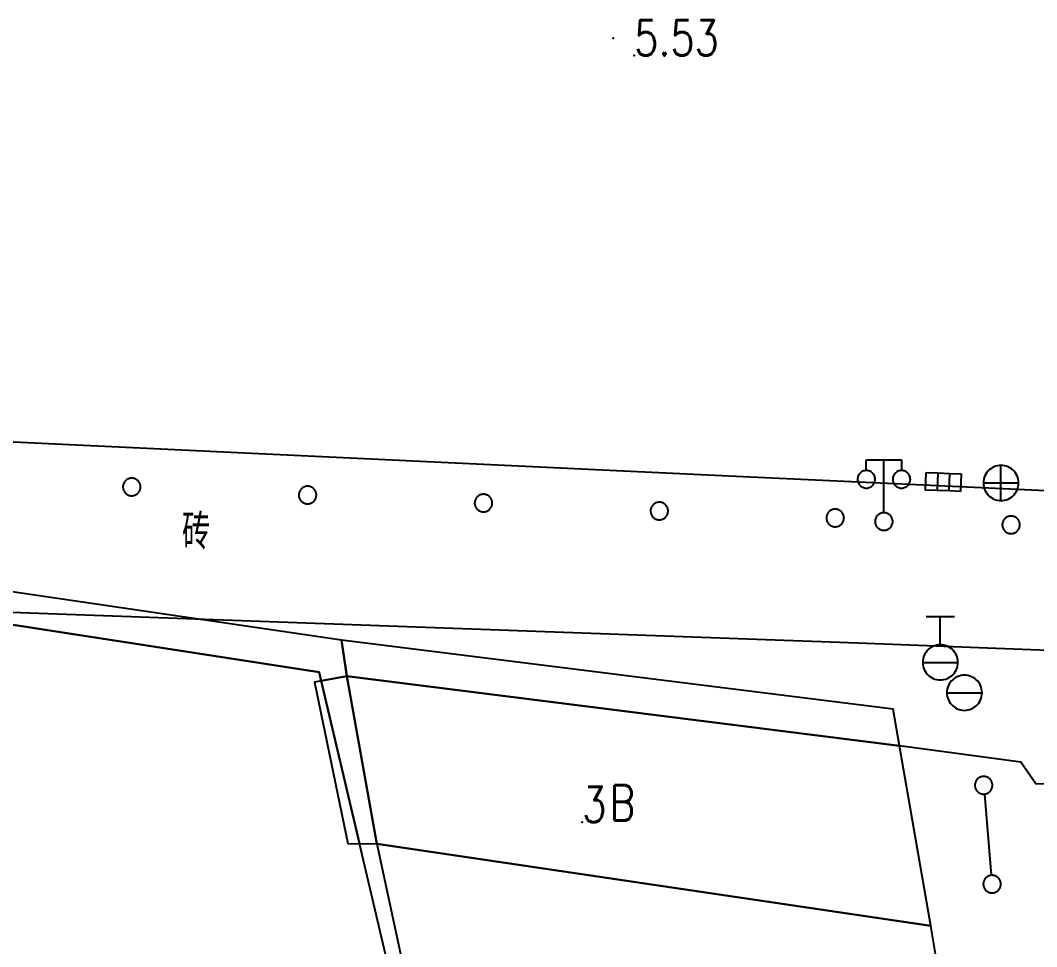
# Model space of a CAD drawing. Extents: x 500064 to 501389, y 2542464 to 2545400.
# Drawn here: x 501146.15 to 501175.02, y 2542599.03 to 2542625.34 of the extents above; entities that cross this region are included whole.
import ezdxf

# ---------------------------------------------------------------- set-up
doc = ezdxf.new("R2010")
doc.units = 0
doc.header["$LTSCALE"] = 0.5
doc.linetypes.add('CENTER', pattern=[50.8, 31.75, -6.35, 6.35, -6.35])
doc.layers.add('地形图', color=8, linetype='CONTINUOUS')
doc.styles.add('HZ', font='romans.shx', dxfattribs={"width": 0.8, "bigfont": 'hztxt.shx'})

msp = doc.modelspace()

# ---------------------------------------------------------------- linework, layer by layer
at = {"layer": '地形图'}
for points in [[(501222.507, 2542605.014), (501222.307, 2542606.723), (501221.96, 2542607.56), (501221.461, 2542608.318), (501220.864, 2542608.936), (501220.178, 2542609.43), (501219.364, 2542609.815), (501218.961, 2542609.941), (501185.992, 2542611.474), (501174.674, 2542612), (501166.27, 2542612.391), (501145.755, 2542613.364), (501144.997, 2542613.417)], [(501170.178, 2542612.553), (501170.178, 2542612.853)], [(501170.178, 2542612.853), (501170.678, 2542612.853), (501171.178, 2542612.853)], [(501170.678, 2542611.353), (501170.678, 2542612.853)], [(501171.178, 2542612.853), (501171.178, 2542612.553)], [(501170.178, 2542612.053), (501170.204, 2542612.054), (501170.23, 2542612.058), (501170.255, 2542612.065), (501170.28, 2542612.075), (501170.303, 2542612.086), (501170.325, 2542612.101), (501170.345, 2542612.117), (501170.364, 2542612.136), (501170.38, 2542612.156), (501170.394, 2542612.178), (501170.406, 2542612.201), (501170.416, 2542612.226), (501170.423, 2542612.251), (501170.427, 2542612.277), (501170.428, 2542612.303), (501170.427, 2542612.329), (501170.423, 2542612.355), (501170.416, 2542612.38), (501170.406, 2542612.405), (501170.394, 2542612.428), (501170.38, 2542612.45), (501170.364, 2542612.47), (501170.345, 2542612.489), (501170.325, 2542612.505), (501170.303, 2542612.519), (501170.28, 2542612.531), (501170.255, 2542612.541), (501170.23, 2542612.547), (501170.204, 2542612.552), (501170.178, 2542612.553), (501170.152, 2542612.552), (501170.126, 2542612.547), (501170.101, 2542612.541), (501170.076, 2542612.531), (501170.053, 2542612.519), (501170.031, 2542612.505), (501170.011, 2542612.489), (501169.992, 2542612.47), (501169.976, 2542612.45), (501169.961, 2542612.428), (501169.95, 2542612.405), (501169.94, 2542612.38), (501169.933, 2542612.355), (501169.929, 2542612.329), (501169.928, 2542612.303), (501169.929, 2542612.277), (501169.933, 2542612.251), (501169.94, 2542612.226), (501169.95, 2542612.201), (501169.961, 2542612.178), (501169.976, 2542612.156), (501169.992, 2542612.136), (501170.011, 2542612.117), (501170.031, 2542612.101), (501170.053, 2542612.086), (501170.076, 2542612.075), (501170.101, 2542612.065), (501170.126, 2542612.058), (501170.152, 2542612.054), (501170.178, 2542612.053)], [(501171.178, 2542612.053), (501171.204, 2542612.054), (501171.23, 2542612.058), (501171.255, 2542612.065), (501171.28, 2542612.075), (501171.303, 2542612.086), (501171.325, 2542612.101), (501171.345, 2542612.117), (501171.364, 2542612.136), (501171.38, 2542612.156), (501171.394, 2542612.178), (501171.406, 2542612.201), (501171.416, 2542612.226), (501171.423, 2542612.251), (501171.427, 2542612.277), (501171.428, 2542612.303), (501171.427, 2542612.329), (501171.423, 2542612.355), (501171.416, 2542612.38), (501171.406, 2542612.405), (501171.394, 2542612.428), (501171.38, 2542612.45), (501171.364, 2542612.47), (501171.345, 2542612.489), (501171.325, 2542612.505), (501171.303, 2542612.519), (501171.28, 2542612.531), (501171.255, 2542612.541), (501171.23, 2542612.547), (501171.204, 2542612.552), (501171.178, 2542612.553), (501171.152, 2542612.552), (501171.126, 2542612.547), (501171.101, 2542612.541), (501171.076, 2542612.531), (501171.053, 2542612.519), (501171.031, 2542612.505), (501171.011, 2542612.489), (501170.992, 2542612.47), (501170.976, 2542612.45), (501170.961, 2542612.428), (501170.95, 2542612.405), (501170.94, 2542612.38), (501170.933, 2542612.355), (501170.929, 2542612.329), (501170.928, 2542612.303), (501170.929, 2542612.277), (501170.933, 2542612.251), (501170.94, 2542612.226), (501170.95, 2542612.201), (501170.961, 2542612.178), (501170.976, 2542612.156), (501170.992, 2542612.136), (501171.011, 2542612.117), (501171.031, 2542612.101), (501171.053, 2542612.086), (501171.076, 2542612.075), (501171.101, 2542612.065), (501171.126, 2542612.058), (501171.152, 2542612.054), (501171.178, 2542612.053)], [(501171.856, 2542611.995), (501171.875, 2542612.495)], [(501171.875, 2542612.495), (501172.209, 2542612.483), (501172.539, 2542612.471), (501172.874, 2542612.459)], [(501172.209, 2542612.483), (501172.191, 2542611.983)], [(501172.539, 2542612.471), (501172.521, 2542611.971)], [(501172.874, 2542612.459), (501172.856, 2542611.959)], [(501174.003, 2542611.699), (501174.056, 2542611.702), (501174.107, 2542611.71), (501174.158, 2542611.723), (501174.207, 2542611.742), (501174.254, 2542611.766), (501174.297, 2542611.794), (501174.338, 2542611.827), (501174.375, 2542611.864), (501174.408, 2542611.905), (501174.437, 2542611.949), (501174.46, 2542611.995), (501174.479, 2542612.044), (501174.493, 2542612.095), (501174.501, 2542612.147), (501174.503, 2542612.199), (501174.501, 2542612.251), (501174.493, 2542612.303), (501174.479, 2542612.353), (501174.46, 2542612.402), (501174.437, 2542612.449), (501174.408, 2542612.493), (501174.375, 2542612.533), (501174.338, 2542612.57), (501174.297, 2542612.603), (501174.254, 2542612.632), (501174.207, 2542612.656), (501174.158, 2542612.674), (501174.107, 2542612.688), (501174.056, 2542612.696), (501174.003, 2542612.699), (501173.951, 2542612.696), (501173.9, 2542612.688), (501173.849, 2542612.674), (501173.8, 2542612.656), (501173.754, 2542612.632), (501173.71, 2542612.603), (501173.669, 2542612.57), (501173.632, 2542612.533), (501173.599, 2542612.493), (501173.571, 2542612.449), (501173.547, 2542612.402), (501173.528, 2542612.353), (501173.514, 2542612.303), (501173.506, 2542612.251), (501173.503, 2542612.199), (501173.506, 2542612.147), (501173.514, 2542612.095), (501173.528, 2542612.044), (501173.547, 2542611.995), (501173.571, 2542611.949), (501173.599, 2542611.905), (501173.632, 2542611.864), (501173.669, 2542611.827), (501173.71, 2542611.794), (501173.754, 2542611.766), (501173.8, 2542611.742), (501173.849, 2542611.723), (501173.9, 2542611.71), (501173.951, 2542611.702), (501174.003, 2542611.699)], [(501174.003, 2542611.699), (501174.003, 2542612.199), (501174.003, 2542612.699)], [(501149.317, 2542611.834), (501149.333, 2542611.835), (501149.349, 2542611.837), (501149.364, 2542611.839), (501149.379, 2542611.843), (501149.394, 2542611.848), (501149.409, 2542611.853), (501149.423, 2542611.86), (501149.437, 2542611.867), (501149.451, 2542611.875), (501149.463, 2542611.884), (501149.476, 2542611.894), (501149.487, 2542611.905), (501149.498, 2542611.916), (501149.508, 2542611.928), (501149.518, 2542611.941), (501149.526, 2542611.954), (501149.534, 2542611.967), (501149.541, 2542611.981), (501149.547, 2542611.996), (501149.552, 2542612.011), (501149.556, 2542612.026), (501149.559, 2542612.041), (501149.562, 2542612.057), (501149.563, 2542612.073), (501149.563, 2542612.088), (501149.562, 2542612.104), (501149.56, 2542612.12), (501149.558, 2542612.135), (501149.554, 2542612.15), (501149.549, 2542612.165), (501149.544, 2542612.18), (501149.537, 2542612.194), (501149.53, 2542612.208), (501149.522, 2542612.222), (501149.513, 2542612.234), (501149.503, 2542612.247), (501149.492, 2542612.258), (501149.481, 2542612.269), (501149.469, 2542612.279), (501149.456, 2542612.289), (501149.443, 2542612.297), (501149.43, 2542612.305), (501149.416, 2542612.312), (501149.401, 2542612.318), (501149.386, 2542612.323), (501149.371, 2542612.327), (501149.356, 2542612.33), (501149.34, 2542612.333), (501149.324, 2542612.334), (501149.309, 2542612.334), (501149.293, 2542612.333), (501149.277, 2542612.331), (501149.262, 2542612.329), (501149.247, 2542612.325), (501149.232, 2542612.32), (501149.217, 2542612.315), (501149.203, 2542612.308), (501149.189, 2542612.301), (501149.175, 2542612.293), (501149.163, 2542612.284), (501149.15, 2542612.274), (501149.139, 2542612.263), (501149.128, 2542612.252), (501149.118, 2542612.24), (501149.108, 2542612.227), (501149.1, 2542612.214), (501149.092, 2542612.201), (501149.085, 2542612.187), (501149.079, 2542612.172), (501149.074, 2542612.157), (501149.07, 2542612.142), (501149.067, 2542612.127), (501149.064, 2542612.111), (501149.063, 2542612.095), (501149.063, 2542612.08), (501149.064, 2542612.064), (501149.066, 2542612.048), (501149.068, 2542612.033), (501149.072, 2542612.018), (501149.077, 2542612.003), (501149.082, 2542611.988), (501149.089, 2542611.974), (501149.096, 2542611.96), (501149.104, 2542611.946), (501149.113, 2542611.934), (501149.123, 2542611.921), (501149.134, 2542611.91), (501149.145, 2542611.899), (501149.157, 2542611.889), (501149.17, 2542611.879), (501149.183, 2542611.871), (501149.196, 2542611.863), (501149.21, 2542611.856), (501149.225, 2542611.85), (501149.24, 2542611.845), (501149.255, 2542611.841), (501149.27, 2542611.838), (501149.286, 2542611.835), (501149.302, 2542611.834), (501149.317, 2542611.834)], [(501173.503, 2542612.199), (501174.003, 2542612.199), (501174.503, 2542612.199)], [(501154.312, 2542611.606), (501154.328, 2542611.606), (501154.343, 2542611.608), (501154.359, 2542611.611), (501154.374, 2542611.614), (501154.389, 2542611.619), (501154.404, 2542611.625), (501154.418, 2542611.631), (501154.432, 2542611.639), (501154.445, 2542611.647), (501154.458, 2542611.656), (501154.47, 2542611.666), (501154.482, 2542611.676), (501154.493, 2542611.688), (501154.503, 2542611.699), (501154.513, 2542611.712), (501154.521, 2542611.725), (501154.529, 2542611.739), (501154.536, 2542611.753), (501154.542, 2542611.767), (501154.547, 2542611.782), (501154.551, 2542611.797), (501154.554, 2542611.813), (501154.556, 2542611.828), (501154.558, 2542611.844), (501154.558, 2542611.86), (501154.557, 2542611.875), (501154.555, 2542611.891), (501154.553, 2542611.907), (501154.549, 2542611.922), (501154.544, 2542611.937), (501154.539, 2542611.951), (501154.532, 2542611.966), (501154.525, 2542611.98), (501154.517, 2542611.993), (501154.508, 2542612.006), (501154.498, 2542612.018), (501154.487, 2542612.03), (501154.476, 2542612.041), (501154.464, 2542612.051), (501154.451, 2542612.06), (501154.438, 2542612.069), (501154.424, 2542612.077), (501154.41, 2542612.083), (501154.396, 2542612.089), (501154.381, 2542612.095), (501154.366, 2542612.099), (501154.35, 2542612.102), (501154.335, 2542612.104), (501154.319, 2542612.105), (501154.304, 2542612.105), (501154.288, 2542612.105), (501154.272, 2542612.103), (501154.257, 2542612.1), (501154.242, 2542612.097), (501154.227, 2542612.092), (501154.212, 2542612.086), (501154.198, 2542612.08), (501154.184, 2542612.072), (501154.17, 2542612.064), (501154.157, 2542612.055), (501154.145, 2542612.045), (501154.134, 2542612.035), (501154.123, 2542612.023), (501154.112, 2542612.012), (501154.103, 2542611.999), (501154.094, 2542611.986), (501154.087, 2542611.972), (501154.08, 2542611.958), (501154.074, 2542611.944), (501154.069, 2542611.929), (501154.065, 2542611.913), (501154.061, 2542611.898), (501154.059, 2542611.883), (501154.058, 2542611.867), (501154.058, 2542611.851), (501154.059, 2542611.836), (501154.06, 2542611.82), (501154.063, 2542611.804), (501154.067, 2542611.789), (501154.071, 2542611.774), (501154.077, 2542611.76), (501154.083, 2542611.745), (501154.091, 2542611.731), (501154.099, 2542611.718), (501154.108, 2542611.705), (501154.118, 2542611.693), (501154.129, 2542611.681), (501154.14, 2542611.67), (501154.152, 2542611.66), (501154.164, 2542611.651), (501154.178, 2542611.642), (501154.191, 2542611.634), (501154.205, 2542611.627), (501154.22, 2542611.622), (501154.235, 2542611.616), (501154.25, 2542611.612), (501154.265, 2542611.609), (501154.281, 2542611.607), (501154.296, 2542611.606), (501154.312, 2542611.606)], [(501172.856, 2542611.959), (501172.521, 2542611.971), (501172.191, 2542611.983), (501171.856, 2542611.995)], [(501159.307, 2542611.377), (501159.323, 2542611.378), (501159.338, 2542611.38), (501159.354, 2542611.382), (501159.369, 2542611.386), (501159.384, 2542611.391), (501159.399, 2542611.396), (501159.413, 2542611.403), (501159.427, 2542611.41), (501159.44, 2542611.418), (501159.453, 2542611.427), (501159.465, 2542611.437), (501159.477, 2542611.448), (501159.488, 2542611.459), (501159.498, 2542611.471), (501159.507, 2542611.484), (501159.516, 2542611.497), (501159.524, 2542611.51), (501159.531, 2542611.524), (501159.537, 2542611.539), (501159.542, 2542611.554), (501159.546, 2542611.569), (501159.549, 2542611.584), (501159.551, 2542611.6), (501159.552, 2542611.616), (501159.553, 2542611.631), (501159.552, 2542611.647), (501159.55, 2542611.663), (501159.547, 2542611.678), (501159.544, 2542611.693), (501159.539, 2542611.708), (501159.533, 2542611.723), (501159.527, 2542611.737), (501159.52, 2542611.751), (501159.511, 2542611.765), (501159.502, 2542611.777), (501159.492, 2542611.79), (501159.482, 2542611.801), (501159.471, 2542611.812), (501159.459, 2542611.822), (501159.446, 2542611.832), (501159.433, 2542611.84), (501159.419, 2542611.848), (501159.405, 2542611.855), (501159.391, 2542611.861), (501159.376, 2542611.866), (501159.361, 2542611.87), (501159.345, 2542611.873), (501159.33, 2542611.876), (501159.314, 2542611.877), (501159.298, 2542611.877), (501159.283, 2542611.876), (501159.267, 2542611.874), (501159.252, 2542611.872), (501159.236, 2542611.868), (501159.221, 2542611.863), (501159.207, 2542611.858), (501159.192, 2542611.851), (501159.178, 2542611.844), (501159.165, 2542611.836), (501159.152, 2542611.827), (501159.14, 2542611.817), (501159.128, 2542611.806), (501159.117, 2542611.795), (501159.107, 2542611.783), (501159.098, 2542611.77), (501159.089, 2542611.757), (501159.082, 2542611.744), (501159.075, 2542611.73), (501159.069, 2542611.715), (501159.064, 2542611.7), (501159.059, 2542611.685), (501159.056, 2542611.67), (501159.054, 2542611.654), (501159.053, 2542611.638), (501159.053, 2542611.623), (501159.053, 2542611.607), (501159.055, 2542611.591), (501159.058, 2542611.576), (501159.062, 2542611.561), (501159.066, 2542611.546), (501159.072, 2542611.531), (501159.078, 2542611.517), (501159.086, 2542611.503), (501159.094, 2542611.489), (501159.103, 2542611.477), (501159.113, 2542611.464), (501159.123, 2542611.453), (501159.135, 2542611.442), (501159.147, 2542611.432), (501159.159, 2542611.422), (501159.172, 2542611.414), (501159.186, 2542611.406), (501159.2, 2542611.399), (501159.215, 2542611.393), (501159.229, 2542611.388), (501159.245, 2542611.384), (501159.26, 2542611.381), (501159.275, 2542611.378), (501159.291, 2542611.377), (501159.307, 2542611.377)], [(501164.303, 2542611.151), (501164.319, 2542611.152), (501164.335, 2542611.154), (501164.35, 2542611.157), (501164.365, 2542611.161), (501164.38, 2542611.165), (501164.395, 2542611.171), (501164.409, 2542611.178), (501164.423, 2542611.185), (501164.436, 2542611.193), (501164.449, 2542611.202), (501164.461, 2542611.212), (501164.473, 2542611.223), (501164.484, 2542611.234), (501164.494, 2542611.246), (501164.503, 2542611.259), (501164.512, 2542611.272), (501164.519, 2542611.286), (501164.526, 2542611.3), (501164.532, 2542611.315), (501164.537, 2542611.33), (501164.541, 2542611.345), (501164.544, 2542611.36), (501164.546, 2542611.376), (501164.547, 2542611.391), (501164.547, 2542611.407), (501164.547, 2542611.423), (501164.545, 2542611.438), (501164.542, 2542611.454), (501164.538, 2542611.469), (501164.533, 2542611.484), (501164.528, 2542611.499), (501164.521, 2542611.513), (501164.514, 2542611.527), (501164.505, 2542611.54), (501164.496, 2542611.553), (501164.486, 2542611.565), (501164.476, 2542611.577), (501164.464, 2542611.587), (501164.452, 2542611.597), (501164.44, 2542611.607), (501164.427, 2542611.615), (501164.413, 2542611.623), (501164.399, 2542611.63), (501164.384, 2542611.636), (501164.369, 2542611.641), (501164.354, 2542611.645), (501164.339, 2542611.648), (501164.323, 2542611.65), (501164.307, 2542611.651), (501164.292, 2542611.651), (501164.276, 2542611.65), (501164.26, 2542611.648), (501164.245, 2542611.646), (501164.23, 2542611.642), (501164.215, 2542611.637), (501164.2, 2542611.631), (501164.186, 2542611.625), (501164.172, 2542611.617), (501164.159, 2542611.609), (501164.146, 2542611.6), (501164.134, 2542611.59), (501164.122, 2542611.579), (501164.111, 2542611.568), (501164.101, 2542611.556), (501164.092, 2542611.543), (501164.083, 2542611.53), (501164.076, 2542611.516), (501164.069, 2542611.502), (501164.063, 2542611.488), (501164.058, 2542611.473), (501164.054, 2542611.458), (501164.051, 2542611.442), (501164.049, 2542611.427), (501164.048, 2542611.411), (501164.048, 2542611.395), (501164.048, 2542611.38), (501164.05, 2542611.364), (501164.053, 2542611.349), (501164.057, 2542611.333), (501164.062, 2542611.318), (501164.067, 2542611.304), (501164.074, 2542611.289), (501164.081, 2542611.276), (501164.09, 2542611.262), (501164.099, 2542611.25), (501164.109, 2542611.237), (501164.119, 2542611.226), (501164.131, 2542611.215), (501164.143, 2542611.205), (501164.155, 2542611.196), (501164.169, 2542611.187), (501164.182, 2542611.179), (501164.196, 2542611.173), (501164.211, 2542611.167), (501164.226, 2542611.162), (501164.241, 2542611.158), (501164.256, 2542611.155), (501164.272, 2542611.152), (501164.288, 2542611.151), (501164.303, 2542611.151)], [(501169.3, 2542610.955), (501169.315, 2542610.955), (501169.331, 2542610.957), (501169.346, 2542610.96), (501169.362, 2542610.964), (501169.376, 2542610.969), (501169.391, 2542610.974), (501169.405, 2542610.981), (501169.419, 2542610.988), (501169.433, 2542610.997), (501169.445, 2542611.006), (501169.457, 2542611.016), (501169.469, 2542611.026), (501169.48, 2542611.038), (501169.49, 2542611.05), (501169.499, 2542611.062), (501169.508, 2542611.076), (501169.515, 2542611.089), (501169.522, 2542611.103), (501169.528, 2542611.118), (501169.533, 2542611.133), (501169.537, 2542611.148), (501169.54, 2542611.164), (501169.542, 2542611.179), (501169.543, 2542611.195), (501169.544, 2542611.21), (501169.543, 2542611.226), (501169.541, 2542611.242), (501169.538, 2542611.257), (501169.534, 2542611.272), (501169.53, 2542611.287), (501169.524, 2542611.302), (501169.517, 2542611.316), (501169.51, 2542611.33), (501169.502, 2542611.343), (501169.492, 2542611.356), (501169.483, 2542611.368), (501169.472, 2542611.38), (501169.46, 2542611.391), (501169.448, 2542611.401), (501169.436, 2542611.41), (501169.423, 2542611.419), (501169.409, 2542611.426), (501169.395, 2542611.433), (501169.38, 2542611.439), (501169.365, 2542611.444), (501169.35, 2542611.448), (501169.335, 2542611.451), (501169.319, 2542611.453), (501169.303, 2542611.454), (501169.288, 2542611.454), (501169.272, 2542611.454), (501169.257, 2542611.452), (501169.241, 2542611.449), (501169.226, 2542611.445), (501169.211, 2542611.44), (501169.196, 2542611.435), (501169.182, 2542611.428), (501169.168, 2542611.421), (501169.155, 2542611.412), (501169.142, 2542611.403), (501169.13, 2542611.393), (501169.118, 2542611.383), (501169.107, 2542611.371), (501169.097, 2542611.359), (501169.088, 2542611.347), (501169.079, 2542611.333), (501169.072, 2542611.32), (501169.065, 2542611.306), (501169.059, 2542611.291), (501169.054, 2542611.276), (501169.05, 2542611.261), (501169.047, 2542611.246), (501169.045, 2542611.23), (501169.044, 2542611.214), (501169.044, 2542611.199), (501169.045, 2542611.183), (501169.046, 2542611.167), (501169.049, 2542611.152), (501169.053, 2542611.137), (501169.058, 2542611.122), (501169.063, 2542611.107), (501169.07, 2542611.093), (501169.077, 2542611.079), (501169.086, 2542611.066), (501169.095, 2542611.053), (501169.105, 2542611.041), (501169.115, 2542611.029), (501169.127, 2542611.018), (501169.139, 2542611.008), (501169.152, 2542610.999), (501169.165, 2542610.99), (501169.178, 2542610.983), (501169.193, 2542610.976), (501169.207, 2542610.97), (501169.222, 2542610.965), (501169.237, 2542610.961), (501169.253, 2542610.958), (501169.268, 2542610.956), (501169.284, 2542610.955), (501169.3, 2542610.955)], [(501170.678, 2542610.853), (501170.704, 2542610.854), (501170.73, 2542610.858), (501170.755, 2542610.865), (501170.78, 2542610.875), (501170.803, 2542610.886), (501170.825, 2542610.901), (501170.845, 2542610.917), (501170.864, 2542610.936), (501170.88, 2542610.956), (501170.894, 2542610.978), (501170.906, 2542611.001), (501170.916, 2542611.026), (501170.923, 2542611.051), (501170.927, 2542611.077), (501170.928, 2542611.103), (501170.927, 2542611.129), (501170.923, 2542611.155), (501170.916, 2542611.18), (501170.906, 2542611.205), (501170.894, 2542611.228), (501170.88, 2542611.25), (501170.864, 2542611.27), (501170.845, 2542611.289), (501170.825, 2542611.305), (501170.803, 2542611.319), (501170.78, 2542611.331), (501170.755, 2542611.341), (501170.73, 2542611.348), (501170.704, 2542611.352), (501170.678, 2542611.353), (501170.652, 2542611.352), (501170.626, 2542611.348), (501170.601, 2542611.341), (501170.576, 2542611.331), (501170.553, 2542611.319), (501170.531, 2542611.305), (501170.511, 2542611.289), (501170.492, 2542611.27), (501170.476, 2542611.25), (501170.461, 2542611.228), (501170.45, 2542611.205), (501170.44, 2542611.18), (501170.433, 2542611.155), (501170.429, 2542611.129), (501170.428, 2542611.103), (501170.429, 2542611.077), (501170.433, 2542611.051), (501170.44, 2542611.026), (501170.45, 2542611.001), (501170.461, 2542610.978), (501170.476, 2542610.956), (501170.492, 2542610.936), (501170.511, 2542610.917), (501170.531, 2542610.901), (501170.553, 2542610.886), (501170.576, 2542610.875), (501170.601, 2542610.865), (501170.626, 2542610.858), (501170.652, 2542610.854), (501170.678, 2542610.853)], [(501174.296, 2542610.758), (501174.311, 2542610.759), (501174.327, 2542610.761), (501174.342, 2542610.764), (501174.358, 2542610.767), (501174.373, 2542610.772), (501174.387, 2542610.778), (501174.402, 2542610.784), (501174.415, 2542610.792), (501174.429, 2542610.8), (501174.441, 2542610.809), (501174.454, 2542610.819), (501174.465, 2542610.83), (501174.476, 2542610.841), (501174.486, 2542610.853), (501174.495, 2542610.866), (501174.504, 2542610.879), (501174.512, 2542610.893), (501174.518, 2542610.907), (501174.524, 2542610.921), (501174.529, 2542610.936), (501174.533, 2542610.951), (501174.536, 2542610.967), (501174.538, 2542610.982), (501174.54, 2542610.998), (501174.54, 2542611.014), (501174.539, 2542611.029), (501174.537, 2542611.045), (501174.534, 2542611.061), (501174.53, 2542611.076), (501174.526, 2542611.091), (501174.52, 2542611.105), (501174.513, 2542611.12), (501174.506, 2542611.133), (501174.498, 2542611.147), (501174.489, 2542611.16), (501174.479, 2542611.172), (501174.468, 2542611.183), (501174.457, 2542611.194), (501174.445, 2542611.204), (501174.432, 2542611.214), (501174.419, 2542611.222), (501174.405, 2542611.23), (501174.391, 2542611.237), (501174.376, 2542611.242), (501174.361, 2542611.247), (501174.346, 2542611.251), (501174.331, 2542611.255), (501174.315, 2542611.257), (501174.3, 2542611.258), (501174.284, 2542611.258), (501174.268, 2542611.257), (501174.253, 2542611.255), (501174.237, 2542611.252), (501174.222, 2542611.249), (501174.207, 2542611.244), (501174.192, 2542611.238), (501174.178, 2542611.232), (501174.164, 2542611.224), (501174.151, 2542611.216), (501174.138, 2542611.207), (501174.126, 2542611.197), (501174.114, 2542611.186), (501174.104, 2542611.175), (501174.093, 2542611.163), (501174.084, 2542611.15), (501174.076, 2542611.137), (501174.068, 2542611.123), (501174.061, 2542611.109), (501174.055, 2542611.094), (501174.05, 2542611.08), (501174.046, 2542611.064), (501174.043, 2542611.049), (501174.041, 2542611.033), (501174.04, 2542611.018), (501174.04, 2542611.002), (501174.041, 2542610.986), (501174.043, 2542610.971), (501174.045, 2542610.955), (501174.049, 2542610.94), (501174.054, 2542610.925), (501174.06, 2542610.91), (501174.066, 2542610.896), (501174.074, 2542610.882), (501174.082, 2542610.869), (501174.091, 2542610.856), (501174.101, 2542610.844), (501174.112, 2542610.833), (501174.123, 2542610.822), (501174.135, 2542610.812), (501174.148, 2542610.802), (501174.161, 2542610.794), (501174.175, 2542610.786), (501174.189, 2542610.779), (501174.203, 2542610.773), (501174.218, 2542610.768), (501174.233, 2542610.764), (501174.249, 2542610.761), (501174.264, 2542610.759), (501174.28, 2542610.758), (501174.296, 2542610.758)], [(501155.269, 2542607.729), (501143.386, 2542609.476), (501137.157, 2542608.186), (501129.05, 2542605.26), (501127.832, 2542599.176), (501130.098, 2542568.654), (501131.234, 2542553.355), (501132.637, 2542553.459)], [(501222.507, 2542605.014), (501217.264, 2542605.331), (501194.985, 2542606.68), (501169.939, 2542607.646), (501153.485, 2542608.243), (501145.89, 2542608.519), (501143.898, 2542608.581), (501141.448, 2542608.552), (501136.608, 2542607.678), (501133.469, 2542606.508), (501131.646, 2542605.662), (501130.177, 2542604.638), (501127.724, 2542602.54), (501126.184, 2542600.579), (501125.073, 2542598.82)], [(501171.879, 2542608.401), (501172.279, 2542608.401), (501172.679, 2542608.401)], [(501172.279, 2542607.601), (501172.279, 2542608.401)], [(501171.123, 2542604.735), (501170.945, 2542605.774), (501155.269, 2542607.729), (501155.42, 2542606.708)], [(501172.279, 2542606.601), (501172.332, 2542606.604), (501172.383, 2542606.612), (501172.434, 2542606.625), (501172.483, 2542606.644), (501172.529, 2542606.668), (501172.573, 2542606.696), (501172.614, 2542606.729), (501172.651, 2542606.766), (501172.684, 2542606.807), (501172.712, 2542606.851), (501172.736, 2542606.897), (501172.755, 2542606.946), (501172.769, 2542606.997), (501172.777, 2542607.049), (501172.779, 2542607.101), (501172.777, 2542607.153), (501172.769, 2542607.205), (501172.755, 2542607.255), (501172.736, 2542607.304), (501172.712, 2542607.351), (501172.684, 2542607.395), (501172.651, 2542607.435), (501172.614, 2542607.472), (501172.573, 2542607.505), (501172.529, 2542607.534), (501172.483, 2542607.558), (501172.434, 2542607.576), (501172.383, 2542607.59), (501172.332, 2542607.598), (501172.279, 2542607.601), (501172.227, 2542607.598), (501172.175, 2542607.59), (501172.125, 2542607.576), (501172.076, 2542607.558), (501172.029, 2542607.534), (501171.986, 2542607.505), (501171.945, 2542607.472), (501171.908, 2542607.435), (501171.875, 2542607.395), (501171.846, 2542607.351), (501171.823, 2542607.304), (501171.804, 2542607.255), (501171.79, 2542607.205), (501171.782, 2542607.153), (501171.779, 2542607.101), (501171.782, 2542607.049), (501171.79, 2542606.997), (501171.804, 2542606.946), (501171.823, 2542606.897), (501171.846, 2542606.851), (501171.875, 2542606.807), (501171.908, 2542606.766), (501171.945, 2542606.729), (501171.986, 2542606.696), (501172.029, 2542606.668), (501172.076, 2542606.644), (501172.125, 2542606.625), (501172.175, 2542606.612), (501172.227, 2542606.604), (501172.279, 2542606.601)], [(501171.779, 2542607.101), (501172.779, 2542607.101)], [(501155.42, 2542606.708), (501154.507, 2542606.541), (501155.451, 2542601.958), (501156.279, 2542601.951)], [(501172.965, 2542605.739), (501173.018, 2542605.741), (501173.069, 2542605.749), (501173.12, 2542605.763), (501173.169, 2542605.782), (501173.215, 2542605.806), (501173.259, 2542605.834), (501173.3, 2542605.867), (501173.337, 2542605.904), (501173.37, 2542605.945), (501173.398, 2542605.989), (501173.422, 2542606.035), (501173.441, 2542606.084), (501173.454, 2542606.135), (501173.463, 2542606.186), (501173.465, 2542606.239), (501173.463, 2542606.291), (501173.454, 2542606.342), (501173.441, 2542606.393), (501173.422, 2542606.442), (501173.398, 2542606.489), (501173.37, 2542606.532), (501173.337, 2542606.573), (501173.3, 2542606.61), (501173.259, 2542606.643), (501173.215, 2542606.672), (501173.169, 2542606.695), (501173.12, 2542606.714), (501173.069, 2542606.728), (501173.018, 2542606.736), (501172.965, 2542606.739), (501172.913, 2542606.736), (501172.861, 2542606.728), (501172.811, 2542606.714), (501172.762, 2542606.695), (501172.715, 2542606.672), (501172.671, 2542606.643), (501172.631, 2542606.61), (501172.594, 2542606.573), (501172.561, 2542606.532), (501172.532, 2542606.489), (501172.509, 2542606.442), (501172.49, 2542606.393), (501172.476, 2542606.342), (501172.468, 2542606.291), (501172.465, 2542606.239), (501172.468, 2542606.186), (501172.476, 2542606.135), (501172.49, 2542606.084), (501172.509, 2542606.035), (501172.532, 2542605.989), (501172.561, 2542605.945), (501172.594, 2542605.904), (501172.631, 2542605.867), (501172.671, 2542605.834), (501172.715, 2542605.806), (501172.762, 2542605.782), (501172.811, 2542605.763), (501172.861, 2542605.749), (501172.913, 2542605.741), (501172.965, 2542605.739)], [(501172.465, 2542606.239), (501173.465, 2542606.239)], [(501175.89, 2542603.628), (501175.847, 2542603.629), (501175.846, 2542603.629), (501175.797, 2542603.63), (501175.796, 2542603.63), (501175.747, 2542603.632), (501175.746, 2542603.632), (501175.697, 2542603.633), (501175.696, 2542603.633), (501175.647, 2542603.634), (501175.646, 2542603.634), (501175.597, 2542603.635), (501175.596, 2542603.636), (501175.547, 2542603.637), (501175.546, 2542603.637), (501175.497, 2542603.638), (501175.496, 2542603.638), (501175.447, 2542603.639), (501175.446, 2542603.639), (501175.397, 2542603.641), (501175.396, 2542603.641), (501174.99, 2542603.651), (501174.566, 2542604.268), (501171.123, 2542604.735)], [(501173.51, 2542603.361), (501173.526, 2542603.362), (501173.532, 2542603.362), (501173.542, 2542603.363), (501173.557, 2542603.366), (501173.573, 2542603.369), (501173.588, 2542603.373), (501173.602, 2542603.379), (501173.617, 2542603.385), (501173.631, 2542603.392), (501173.644, 2542603.4), (501173.657, 2542603.409), (501173.67, 2542603.419), (501173.682, 2542603.429), (501173.693, 2542603.44), (501173.703, 2542603.452), (501173.713, 2542603.464), (501173.721, 2542603.477), (501173.729, 2542603.491), (501173.737, 2542603.505), (501173.743, 2542603.519), (501173.748, 2542603.534), (501173.753, 2542603.549), (501173.756, 2542603.564), (501173.758, 2542603.58), (501173.76, 2542603.595), (501173.76, 2542603.611), (501173.76, 2542603.627), (501173.758, 2542603.643), (501173.756, 2542603.658), (501173.753, 2542603.673), (501173.748, 2542603.688), (501173.743, 2542603.703), (501173.737, 2542603.718), (501173.729, 2542603.732), (501173.721, 2542603.745), (501173.713, 2542603.758), (501173.703, 2542603.771), (501173.693, 2542603.782), (501173.682, 2542603.793), (501173.67, 2542603.804), (501173.657, 2542603.813), (501173.644, 2542603.822), (501173.631, 2542603.83), (501173.617, 2542603.837), (501173.602, 2542603.844), (501173.588, 2542603.849), (501173.573, 2542603.853), (501173.557, 2542603.857), (501173.542, 2542603.859), (501173.526, 2542603.861), (501173.51, 2542603.861), (501173.495, 2542603.861), (501173.479, 2542603.859), (501173.464, 2542603.857), (501173.448, 2542603.853), (501173.433, 2542603.849), (501173.418, 2542603.844), (501173.404, 2542603.837), (501173.39, 2542603.83), (501173.376, 2542603.822), (501173.363, 2542603.813), (501173.351, 2542603.804), (501173.339, 2542603.793), (501173.328, 2542603.782), (501173.318, 2542603.771), (501173.308, 2542603.758), (501173.299, 2542603.745), (501173.291, 2542603.732), (501173.284, 2542603.718), (501173.278, 2542603.703), (501173.273, 2542603.688), (501173.268, 2542603.673), (501173.265, 2542603.658), (501173.262, 2542603.643), (501173.261, 2542603.627), (501173.26, 2542603.611), (501173.261, 2542603.595), (501173.262, 2542603.58), (501173.265, 2542603.564), (501173.268, 2542603.549), (501173.273, 2542603.534), (501173.278, 2542603.519), (501173.284, 2542603.505), (501173.291, 2542603.491), (501173.299, 2542603.477), (501173.308, 2542603.464), (501173.318, 2542603.452), (501173.328, 2542603.44), (501173.339, 2542603.429), (501173.351, 2542603.419), (501173.363, 2542603.409), (501173.376, 2542603.4), (501173.39, 2542603.392), (501173.404, 2542603.385), (501173.418, 2542603.379), (501173.433, 2542603.373), (501173.448, 2542603.369), (501173.464, 2542603.366), (501173.479, 2542603.363), (501173.495, 2542603.362), (501173.51, 2542603.361)], [(501173.532, 2542603.362), (501173.728, 2542601.052)], [(501173.75, 2542600.553), (501173.765, 2542600.553), (501173.781, 2542600.555), (501173.797, 2542600.557), (501173.812, 2542600.561), (501173.827, 2542600.565), (501173.842, 2542600.57), (501173.856, 2542600.577), (501173.87, 2542600.584), (501173.884, 2542600.592), (501173.897, 2542600.601), (501173.909, 2542600.61), (501173.921, 2542600.621), (501173.932, 2542600.632), (501173.942, 2542600.643), (501173.952, 2542600.656), (501173.961, 2542600.669), (501173.969, 2542600.682), (501173.976, 2542600.696), (501173.982, 2542600.711), (501173.987, 2542600.725), (501173.992, 2542600.741), (501173.995, 2542600.756), (501173.998, 2542600.771), (501173.999, 2542600.787), (501174, 2542600.803), (501173.999, 2542600.818), (501173.998, 2542600.834), (501173.995, 2542600.85), (501173.992, 2542600.865), (501173.987, 2542600.88), (501173.982, 2542600.895), (501173.976, 2542600.909), (501173.969, 2542600.923), (501173.961, 2542600.937), (501173.952, 2542600.95), (501173.942, 2542600.962), (501173.932, 2542600.974), (501173.921, 2542600.985), (501173.909, 2542600.995), (501173.897, 2542601.005), (501173.884, 2542601.014), (501173.87, 2542601.022), (501173.856, 2542601.029), (501173.842, 2542601.035), (501173.827, 2542601.041), (501173.812, 2542601.045), (501173.797, 2542601.048), (501173.781, 2542601.051), (501173.765, 2542601.052), (501173.75, 2542601.053), (501173.734, 2542601.052), (501173.728, 2542601.052), (501173.718, 2542601.051), (501173.703, 2542601.048), (501173.687, 2542601.045), (501173.672, 2542601.041), (501173.658, 2542601.035), (501173.643, 2542601.029), (501173.629, 2542601.022), (501173.616, 2542601.014), (501173.603, 2542601.005), (501173.59, 2542600.995), (501173.579, 2542600.985), (501173.567, 2542600.974), (501173.557, 2542600.962), (501173.547, 2542600.95), (501173.539, 2542600.937), (501173.531, 2542600.923), (501173.523, 2542600.909), (501173.517, 2542600.895), (501173.512, 2542600.88), (501173.507, 2542600.865), (501173.504, 2542600.85), (501173.502, 2542600.834), (501173.5, 2542600.818), (501173.5, 2542600.803), (501173.5, 2542600.787), (501173.502, 2542600.771), (501173.504, 2542600.756), (501173.507, 2542600.741), (501173.512, 2542600.725), (501173.517, 2542600.711), (501173.523, 2542600.696), (501173.531, 2542600.682), (501173.539, 2542600.669), (501173.547, 2542600.656), (501173.557, 2542600.643), (501173.567, 2542600.632), (501173.579, 2542600.621), (501173.59, 2542600.61), (501173.603, 2542600.601), (501173.616, 2542600.592), (501173.629, 2542600.584), (501173.643, 2542600.577), (501173.658, 2542600.57), (501173.672, 2542600.565), (501173.687, 2542600.561), (501173.703, 2542600.557), (501173.718, 2542600.555), (501173.734, 2542600.553), (501173.75, 2542600.553)]]:
    msp.add_lwpolyline(points, dxfattribs=at)
for points in [[(501155.269, 2542607.729), (501143.386, 2542609.476), (501137.157, 2542608.186), (501129.05, 2542605.26), (501127.832, 2542599.176), (501131.234, 2542553.355), (501132.633, 2542553.458), (501131.536, 2542568.772), (501130.888, 2542576.958), (501129.349, 2542596.208), (501129.129, 2542599.008), (501129.299, 2542599.562), (501129.541, 2542600.351), (501129.698, 2542601.059), (501129.94, 2542602.29), (501130.092, 2542603.374), (501130.177, 2542604.638), (501137.135, 2542607.248), (501143.971, 2542608.475), (501154.634, 2542606.819), (501154.691, 2542606.574), (501155.42, 2542606.708)], [(501155.778, 2542601.955), (501154.691, 2542606.574), (501154.634, 2542606.819), (501143.971, 2542608.475), (501137.135, 2542607.248), (501130.177, 2542604.638), (501130.092, 2542603.374), (501129.94, 2542602.29), (501129.698, 2542601.059), (501129.541, 2542600.351), (501129.299, 2542599.562), (501129.129, 2542599.008), (501133.694, 2542598.33), (501149.658, 2542595.958), (501138.892, 2542594.97), (501139.602, 2542587.307), (501158.766, 2542589.258)], [(501155.269, 2542607.729), (501155.42, 2542606.708), (501171.123, 2542604.735), (501170.945, 2542605.774)], [(501155.42, 2542606.708), (501154.691, 2542606.574), (501155.778, 2542601.955), (501156.279, 2542601.951)], [(501171.123, 2542604.735), (501155.42, 2542606.708), (501156.279, 2542601.951), (501172.01, 2542599.614)], [(501156.279, 2542601.951), (501159.001, 2542589.271), (501174.011, 2542590.141), (501173.134, 2542592.838), (501173.021, 2542593.522), (501172.254, 2542598.144), (501172.01, 2542599.614)]]:
    msp.add_lwpolyline(points, close=True, dxfattribs=at)
at = {"layer": '地形图', "ltscale": 10}
for p in [(501162.986, 2542624.836), (501174.566, 2542604.268)]:
    msp.add_point(p, dxfattribs=at)
at = {"layer": '地形图', "linetype": 'CENTER'}
for p in [(501163.586, 2542624.34, 5.53), (501162.11, 2542602.566, 3)]:
    msp.add_point(p, dxfattribs=at)

# ---------------------------------------------------------------- texts
at = {"layer": '地形图', "ltscale": 10, "style": 'HZ', "width": 0.8}
for s, p in [('5.53', (501163.586, 2542624.34)), ('砖', (501150.741, 2542610.314)), ('3', (501162.11, 2542602.566)), ('B', (501162.889, 2542602.613))]:
    msp.add_text(s, height=1, dxfattribs=at).set_placement(p)

doc.saveas('drawing.dxf')
